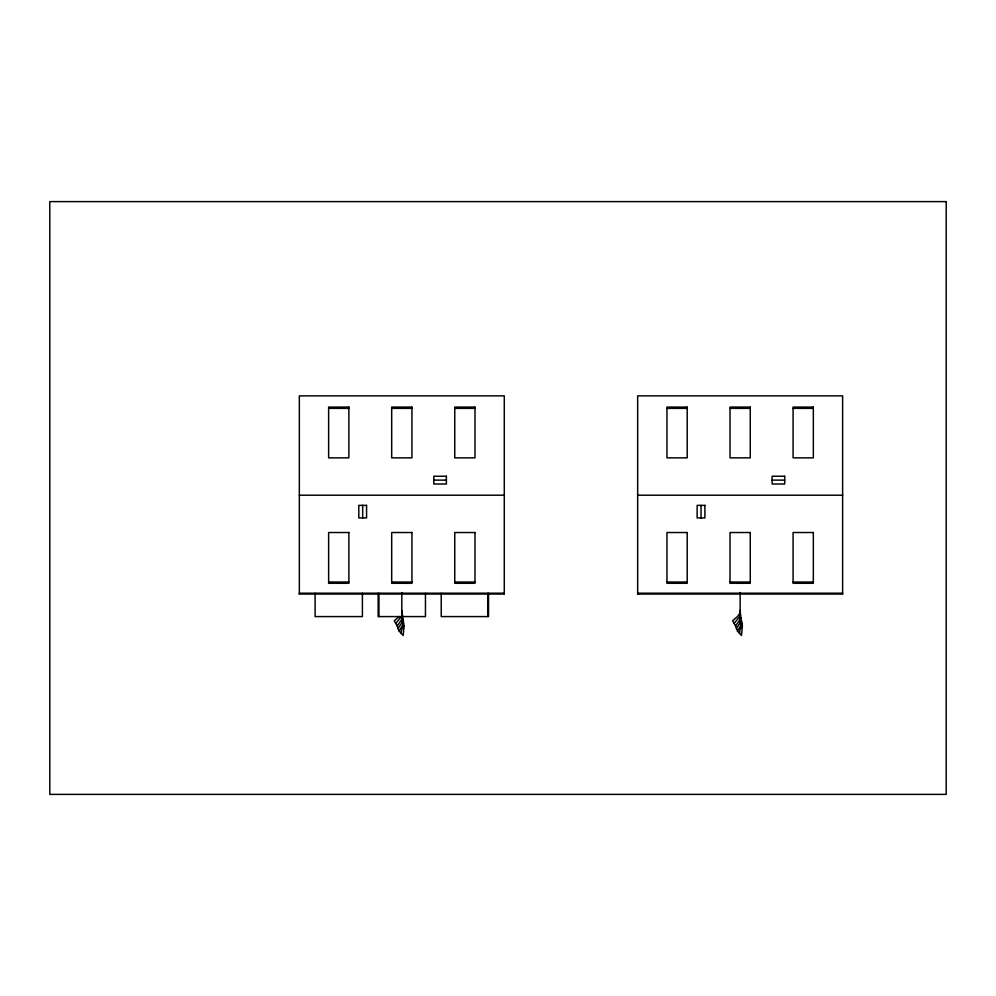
<?xml version="1.0" encoding="UTF-8"?>
<svg xmlns="http://www.w3.org/2000/svg" width="996" height="996" viewBox="0 0 996 996"><rect width="100%" height="100%" fill="white"/><g stroke="black" fill="none" stroke-linecap="round" stroke-linejoin="round"><path stroke-width="1.49" d="M402.11 612.341L401.811 610.523M402.994 620.981L403.119 618.454L401.811 616.549M398.026 628.601L402.21 622.102M401.811 592.52L401.811 622.575L404.065 625.862L403.168 635.523L399.222 631.178L403.293 623.857L403.442 620.919L401.811 618.553M736.355 628.601L740.538 622.102M740.14 592.52L740.14 622.575L742.406 625.862L741.51 635.523L737.55 631.178L741.622 623.857L741.771 620.919L740.14 618.553M399.222 631.178L397.192 625.998L401.911 619.226M737.55 631.178L735.534 625.998L741.036 618.093L740.14 614.544M399.197 616.512L394.304 620.732L397.192 625.998M395.835 623.359L402.409 615.217L401.811 612.54M734.177 623.359L740.738 615.217L740.14 612.54M328.63 408.36L348.874 408.36M391.689 408.36L411.933 408.36M454.749 408.36L474.992 408.36M666.959 408.36L687.203 408.36M730.018 408.36L750.262 408.36M793.09 408.36L813.334 408.36M433.808 480.122L446.382 480.122M772.137 480.122L784.711 480.122M299.335 495.199L504.287 495.199M637.664 495.199L842.628 495.199M328.63 582.025L348.874 582.025M391.689 582.025L411.933 582.025M454.749 582.025L474.992 582.025M666.959 582.025L687.203 582.025M730.018 582.025L750.262 582.025M793.09 582.025L813.334 582.025M299.335 593.193L504.287 593.193M637.664 593.193L842.628 593.193M299.335 594.039L504.287 594.039M637.664 594.039L842.628 594.039M740.14 610.523L740.439 612.341L737.538 616.512L732.633 620.732L735.534 625.998M740.14 616.549L741.46 618.454M740.14 620.57L742.082 623.384L741.92 626.733L740.003 629.484L739.53 633.344M401.811 614.544L402.807 615.989M401.811 620.57L403.754 623.384L403.579 626.733L401.662 629.484L401.201 633.344M842.628 594.139L842.628 395.873L637.664 395.873L637.664 594.139M701.022 505.37L701.022 517.932M504.287 594.139L504.287 395.873L299.335 395.873L299.335 594.139M488.526 593.355L488.526 616.586L441.228 616.586L441.228 593.355M487.729 593.355L487.729 616.586M425.454 593.355L425.454 616.586L378.156 616.586L378.156 593.355M378.953 593.355L378.953 616.586M362.681 505.37L362.681 517.932M362.395 593.355L362.395 616.586L315.097 616.586L315.097 593.355M946.2 201.615L49.8 201.615L49.8 794.385L946.2 794.385L946.2 201.615M348.874 407.09L328.63 407.09L328.63 457.861L348.874 457.861L348.874 407.09M411.933 407.09L391.689 407.09L391.689 457.861L411.933 457.861L411.933 407.09M474.992 407.09L454.749 407.09L454.749 457.861L474.992 457.861L474.992 407.09M687.203 407.09L666.959 407.09L666.959 457.861L687.203 457.861L687.203 407.09M750.262 407.09L730.018 407.09L730.018 457.861L750.262 457.861L750.262 407.09M813.334 407.09L793.09 407.09L793.09 457.861L813.334 457.861L813.334 407.09M446.382 476.237L433.808 476.237L433.808 484.006L446.382 484.006L446.382 476.237M784.711 476.237L772.137 476.237L772.137 484.006L784.711 484.006L784.711 476.237M366.565 505.37L358.797 505.37L358.797 517.932L366.565 517.932L366.565 505.37M704.907 505.37L697.138 505.37L697.138 517.932L704.907 517.932L704.907 505.37M348.874 532.524L328.63 532.524L328.63 583.295L348.874 583.295L348.874 532.524M411.933 532.524L391.689 532.524L391.689 583.295L411.933 583.295L411.933 532.524M474.992 532.524L454.749 532.524L454.749 583.295L474.992 583.295L474.992 532.524M687.203 532.524L666.959 532.524L666.959 583.295L687.203 583.295L687.203 532.524M750.262 532.524L730.018 532.524L730.018 583.295L750.262 583.295L750.262 532.524M813.334 532.524L793.09 532.524L793.09 583.295L813.334 583.295L813.334 532.524"/></g></svg>
